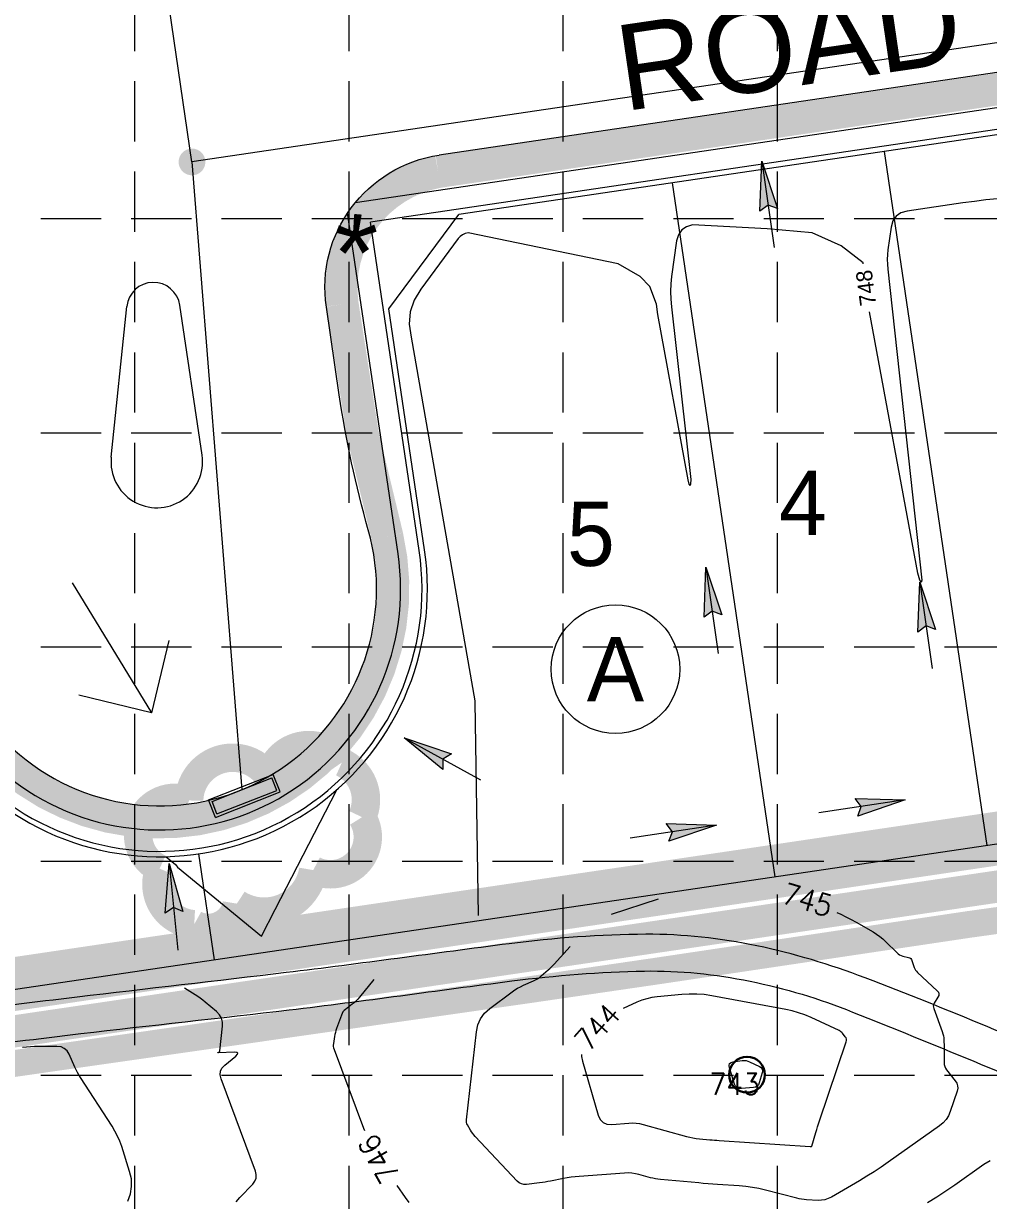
# Model space of a CAD drawing. Header units: feet. Extents: x 46644 to 49208, y 46045 to 47649.
# Drawn here: x 47425.1 to 47605.3, y 46503.5 to 46723.2 of the extents above; entities that cross this region are included whole.
import ezdxf
from ezdxf.enums import TextEntityAlignment as Align

# ---------------------------------------------------------------- set-up
doc = ezdxf.new("R2010")
doc.units = ezdxf.units.FT
doc.header["$MEASUREMENT"] = 0
doc.linetypes.add('DGN Style 3', pattern=[33.544038, 23.960027, -9.584011])
doc.linetypes.add('HIDDEN', pattern=[0.375, 0.25, -0.125])
doc.layers.get('0').update_dxf_attribs({"color": 1})
for name, color, linetype, lineweight in [('06213 - LEVE 12', 1, 'Continuous', 0), ('EC', 35, 'Continuous', 0), ('Level 11', 1, 'Continuous', 0), ('Level 13', 1, 'Continuous', 0), ('Level 15', 1, 'Continuous', 0), ('Level 29', 1, 'Continuous', 0), ('Level 4', 1, 'Continuous', 0), ('Level 45', 1, 'Continuous', 0), ('Level 52', 1, 'Continuous', 0), ('LIMITS OF DISTURBANCE', 1, 'HIDDEN', 0), ('PC', 35, 'Continuous', 0), ('STORM', 5, 'Continuous', 0)]:
    doc.layers.add(name, color=color, linetype=linetype, lineweight=lineweight)
for name, color, linetype in [('EROSION BLANKET', 84, 'Continuous'), ('GRID', 254, 'HIDDEN'), ('INLET PROTECTION', 5, 'Continuous'), ('LEGEND', 7, 'Continuous'), ('SILT FENCE', 200, 'Continuous')]:
    doc.layers.add(name, color=color, linetype=linetype)
doc.styles.get("Standard").update_dxf_attribs({"font": 'ARIAL.TTF'})
doc.styles.add('Style-STANDARD', font='STANDARD.shx')
doc.styles.add('Style-WORKING', font='WORKING.shx')
doc.styles.add('SURVEY', font='surveyor.shx')

msp = doc.modelspace()

# ---------------------------------------------------------------- hatches: boundary and pattern name
at = {"layer": 'Level 45', "linetype": 'Continuous', "lineweight": 0}
h = msp.add_hatch(color=5, dxfattribs=at)
edge = h.paths.add_edge_path()
edge.add_arc((47456.54, 46697.4), 2.5, 0, 360)
at = {"layer": 'Level 52', "linetype": 'Continuous', "lineweight": 0}
for points in [[(47565.88, 46688.69), (47564.1, 46689.36), (47562.57, 46688.21), (47562.92, 46697.55)], [(47555.46, 46612.86), (47553.68, 46613.54), (47552.15, 46612.38), (47552.5, 46621.72)], [(47595.39, 46610.07), (47593.61, 46610.75), (47592.07, 46609.59), (47592.43, 46618.93)], [(47505.01, 46586.89), (47503.4, 46585.87), (47503.4, 46583.95), (47496.14, 46589.84)], [(47580.86, 46575.25), (47581.52, 46577.04), (47580.35, 46578.56), (47589.7, 46578.28)], [(47545.61, 46570.55), (47546.27, 46572.34), (47545.1, 46573.86), (47554.45, 46573.58)], [(47454.85, 46557.43), (47453.1, 46558.18), (47451.52, 46557.1), (47452.28, 46566.42)]]:
    msp.add_hatch(color=7, dxfattribs=at).paths.add_polyline_path(points)

# ---------------------------------------------------------------- linework, layer by layer
at = {"color": 7, "linetype": 'Continuous', "lineweight": 0}
for p, q in [((47434.18, 46618.78), (47448.95, 46594.55)), ((47452.21, 46608.05), (47448.95, 46594.55)), ((47448.95, 46594.55), (47435.41, 46597.82))]:
    msp.add_line(p, q, dxfattribs=at)
at = {"layer": '06213 - LEVE 12', "color": 7, "linetype": 'Continuous', "lineweight": 0}
for p, q in [((47699.45, 46716.2), (47506.36, 46687.6)), ((47585.77, 46699.36), (47604.96, 46569.77)), ((47546.2, 46693.5), (47565.39, 46563.91)), ((47493.29, 46669.99), (47506.36, 46687.6)), ((47499.96, 46624.98), (47493.29, 46669.99)), ((47460.76, 46548.41), (47457.83, 46568.2))]:
    msp.add_line(p, q, dxfattribs=at)
msp.add_arc((47450.5, 46617.66), 50, 174.1369, 8.425, dxfattribs=at)
at = {"layer": 'EC', "color": 35, "linetype": 'DGN Style 3', "lineweight": 0}
for p, q in [((47534.85, 46556.92), (47543.66, 46559.83)), ((47576.97, 46557.26), (47577.67, 46556.94)), ((47577.67, 46556.94), (47578.66, 46556.47)), ((47578.66, 46556.47), (47579.63, 46555.96)), ((47579.63, 46555.96), (47580.59, 46555.43)), ((47580.59, 46555.43), (47583.71, 46553.63)), ((47583.71, 46553.63), (47584.35, 46553.23)), ((47584.35, 46553.23), (47584.97, 46552.79)), ((47584.97, 46552.79), (47585.55, 46552.32)), ((47585.55, 46552.32), (47586.1, 46551.8)), ((47586.1, 46551.8), (47588.14, 46549.77)), ((47524.14, 46547.58), (47527.18, 46550.88)), ((47588.14, 46549.77), (47588.39, 46549.55)), ((47588.39, 46549.55), (47588.66, 46549.37)), ((47588.66, 46549.37), (47588.96, 46549.23)), ((47523.62, 46547.05), (47523.88, 46547.31)), ((47523.88, 46547.31), (47524.14, 46547.58)), ((47588.96, 46549.23), (47589.28, 46549.12)), ((47589.28, 46549.12), (47590.36, 46548.85)), ((47590.36, 46548.85), (47590.57, 46548.77)), ((47590.57, 46548.77), (47590.75, 46548.65)), ((47590.75, 46548.65), (47590.88, 46548.49)), ((47590.88, 46548.49), (47590.98, 46548.28)), ((47590.98, 46548.28), (47591.4, 46547)), ((47521.06, 46544.88), (47521.42, 46545.12)), ((47521.42, 46545.12), (47521.75, 46545.4)), ((47521.75, 46545.4), (47523.07, 46546.54)), ((47523.07, 46546.54), (47523.35, 46546.79)), ((47523.35, 46546.79), (47523.62, 46547.05)), ((47591.4, 46547), (47591.51, 46546.74)), ((47591.51, 46546.74), (47591.65, 46546.49)), ((47591.65, 46546.49), (47591.81, 46546.27)), ((47591.81, 46546.27), (47592.01, 46546.06)), ((47592.01, 46546.06), (47595.68, 46542.65)), ((47457.12, 46541.89), (47455.15, 46543.15)), ((47490.5, 46544.77), (47487.83, 46541.45)), ((47516.31, 46542.42), (47516.82, 46542.78)), ((47516.82, 46542.78), (47517.34, 46543.1)), ((47517.34, 46543.1), (47517.88, 46543.4)), ((47517.88, 46543.4), (47518.44, 46543.66)), ((47518.44, 46543.66), (47520.3, 46544.48)), ((47520.3, 46544.48), (47520.69, 46544.66)), ((47520.69, 46544.66), (47521.06, 46544.88)), ((47457.61, 46541.57), (47457.12, 46541.89)), ((47458.09, 46541.23), (47457.61, 46541.57)), ((47458.56, 46540.88), (47458.09, 46541.23)), ((47459.01, 46540.51), (47458.56, 46540.88)), ((47461.11, 46538.74), (47459.01, 46540.51)), ((47487.18, 46540.73), (47486.83, 46540.41)), ((47487.52, 46541.08), (47487.18, 46540.73)), ((47487.83, 46541.45), (47487.52, 46541.08)), ((47512.16, 46539.33), (47516.31, 46542.42)), ((47540.52, 46540.85), (47539.61, 46540.48)), ((47541.45, 46541.14), (47540.52, 46540.85)), ((47542.41, 46541.35), (47541.45, 46541.14)), ((47543.38, 46541.49), (47542.41, 46541.35)), ((47547.98, 46541.94), (47543.38, 46541.49)), ((47549.39, 46542.03), (47547.98, 46541.94)), ((47550.79, 46542.02), (47549.39, 46542.03)), ((47552.18, 46541.91), (47550.79, 46542.02)), ((47553.58, 46541.7), (47552.18, 46541.91)), ((47567.42, 46539.14), (47553.58, 46541.7)), ((47595.84, 46541.42), (47595.14, 46540.3)), ((47595.68, 46542.65), (47595.91, 46542.37)), ((47595.99, 46541.75), (47595.84, 46541.42)), ((47595.91, 46542.37), (47596.01, 46542.07)), ((47596.01, 46542.07), (47595.99, 46541.75)), ((47461.66, 46538.17), (47461.11, 46538.74)), ((47484.56, 46538.42), (47484.43, 46538.11)), ((47484.73, 46538.69), (47484.56, 46538.42)), ((47484.94, 46538.94), (47484.73, 46538.69)), ((47485.19, 46539.16), (47484.94, 46538.94)), ((47486.45, 46540.11), (47485.19, 46539.16)), ((47486.83, 46540.41), (47486.45, 46540.11)), ((47510.44, 46537.41), (47511.18, 46538.44)), ((47511.18, 46538.44), (47512.16, 46539.33)), ((47539.61, 46540.48), (47537.05, 46539.31)), ((47568.63, 46538.87), (47567.42, 46539.14)), ((47569.82, 46538.53), (47568.63, 46538.87)), ((47570.99, 46538.12), (47569.82, 46538.53)), ((47595.02, 46540.06), (47594.96, 46539.81)), ((47594.96, 46539.81), (47594.97, 46539.56)), ((47594.97, 46539.56), (47595.04, 46539.3)), ((47595.14, 46540.3), (47595.02, 46540.06)), ((47595.04, 46539.3), (47596.63, 46535)), ((47462.02, 46537.52), (47461.66, 46538.17)), ((47462.21, 46536.79), (47462.02, 46537.52)), ((47462.21, 46536), (47462.21, 46536.79)), ((47484.43, 46538.11), (47483.55, 46535.62)), ((47509.65, 46534.95), (47509.93, 46536.25)), ((47509.93, 46536.25), (47510.44, 46537.41)), ((47572.13, 46537.63), (47570.99, 46538.12)), ((47577.4, 46535.19), (47572.13, 46537.63)), ((47461.72, 46531.41), (47462.21, 46536)), ((47483.15, 46534.07), (47482.95, 46532.77)), ((47483.23, 46534.46), (47483.15, 46534.07)), ((47483.32, 46534.85), (47483.23, 46534.46)), ((47483.42, 46535.24), (47483.32, 46534.85)), ((47483.55, 46535.62), (47483.42, 46535.24)), ((47507.79, 46518.51), (47509.65, 46534.95)), ((47577.57, 46535.1), (47577.4, 46535.19)), ((47577.72, 46534.99), (47577.57, 46535.1)), ((47577.86, 46534.87), (47577.72, 46534.99)), ((47577.98, 46534.73), (47577.86, 46534.87)), ((47578.53, 46534.04), (47577.98, 46534.73)), ((47578.67, 46533.83), (47578.53, 46534.04)), ((47596.63, 46535), (47596.76, 46534.62)), ((47596.76, 46534.62), (47596.85, 46534.24)), ((47596.85, 46534.24), (47596.91, 46533.85)), ((47425.65, 46532.13), (47424.91, 46532.07)), ((47426.39, 46532.17), (47425.65, 46532.13)), ((47427.13, 46532.2), (47426.39, 46532.17)), ((47427.88, 46532.21), (47427.13, 46532.2)), ((47431.33, 46532.24), (47427.88, 46532.21)), ((47432.08, 46532.15), (47431.33, 46532.24)), ((47432.7, 46531.88), (47432.08, 46532.15)), ((47433.2, 46531.43), (47432.7, 46531.88)), ((47482.95, 46532.77), (47482.92, 46532.5)), ((47482.92, 46532.5), (47482.93, 46532.22)), ((47482.93, 46532.22), (47482.98, 46531.96)), ((47482.98, 46531.96), (47483.06, 46531.69)), ((47573.71, 46518.34), (47578.69, 46533.11)), ((47578.74, 46533.6), (47578.67, 46533.83)), ((47578.69, 46533.11), (47578.75, 46533.36)), ((47578.75, 46533.36), (47578.74, 46533.6)), ((47596.91, 46533.85), (47596.94, 46533.45)), ((47596.94, 46533.45), (47596.99, 46532.14)), ((47596.99, 46532.14), (47597, 46531.86)), ((47597, 46531.86), (47597, 46531.58)), ((47433.59, 46530.79), (47433.2, 46531.43)), ((47434.66, 46528.4), (47433.59, 46530.79)), ((47461.38, 46531.05), (47461.39, 46531.08)), ((47461.4, 46531.04), (47461.38, 46531.05)), ((47461.39, 46531.08), (47461.43, 46531.11)), ((47461.46, 46531.03), (47461.4, 46531.04)), ((47461.43, 46531.11), (47461.62, 46531.25)), ((47464.44, 46531.14), (47461.46, 46531.03)), ((47461.62, 46531.25), (47461.66, 46531.28)), ((47461.66, 46531.28), (47461.69, 46531.32)), ((47461.69, 46531.32), (47461.71, 46531.36)), ((47461.71, 46531.36), (47461.72, 46531.41)), ((47462.65, 46528.76), (47464.7, 46530.45)), ((47464.89, 46531.11), (47464.44, 46531.14)), ((47464.7, 46530.45), (47465.02, 46530.77)), ((47465.08, 46530.99), (47464.89, 46531.11)), ((47465.02, 46530.77), (47465.08, 46530.99)), ((47483.06, 46531.69), (47488.55, 46516.99)), ((47529.3, 46530.76), (47529.28, 46530.37)), ((47529.28, 46530.37), (47529.44, 46529.52)), ((47529.44, 46529.52), (47532.41, 46519.42)), ((47557.62, 46529.38), (47559.29, 46529.61)), ((47559.29, 46529.61), (47559.64, 46529.63)), ((47559.64, 46529.63), (47559.99, 46529.6)), ((47559.99, 46529.6), (47560.32, 46529.52)), ((47560.32, 46529.52), (47560.65, 46529.39)), ((47597, 46531.02), (47596.98, 46529.22)), ((47597, 46531.58), (47597, 46531.3)), ((47597, 46531.3), (47597, 46531.02)), ((47434.9, 46527.9), (47434.66, 46528.4)), ((47435.15, 46527.4), (47434.9, 46527.9)), ((47435.43, 46526.92), (47435.15, 46527.4)), ((47461.79, 46526.93), (47461.85, 46527.6)), ((47461.85, 46527.6), (47462.13, 46528.21)), ((47462.13, 46528.21), (47462.65, 46528.76)), ((47556.83, 46528.69), (47556.93, 46529.03)), ((47556.9, 46528.26), (47556.83, 46528.69)), ((47557.85, 46525.22), (47556.9, 46528.26)), ((47556.93, 46529.03), (47557.19, 46529.26)), ((47557.19, 46529.26), (47557.62, 46529.38)), ((47560.65, 46529.39), (47562.48, 46528.51)), ((47562.48, 46528.51), (47562.8, 46528.29)), ((47562.8, 46528.29), (47563, 46528.02)), ((47563, 46528.02), (47563.07, 46527.69)), ((47563.07, 46527.69), (47563.02, 46527.3)), ((47596.98, 46529.22), (47597.01, 46528.85)), ((47597.01, 46528.85), (47597.1, 46528.5)), ((47597.1, 46528.5), (47597.24, 46528.16)), ((47597.24, 46528.16), (47597.45, 46527.85)), ((47597.45, 46527.85), (47599.07, 46525.83)), ((47435.72, 46526.44), (47435.43, 46526.92)), ((47441.63, 46517.33), (47435.72, 46526.44)), ((47461.96, 46526.2), (47461.79, 46526.93)), ((47468.38, 46508.97), (47461.96, 46526.2)), ((47558.04, 46524.82), (47557.85, 46525.22)), ((47562.47, 46525.43), (47562.32, 46525.08)), ((47563.02, 46527.3), (47562.47, 46525.43)), ((47599.07, 46525.83), (47599.35, 46525.38)), ((47599.35, 46525.38), (47599.5, 46524.91)), ((47558.31, 46524.54), (47558.04, 46524.82)), ((47558.68, 46524.39), (47558.31, 46524.54)), ((47559.12, 46524.37), (47558.68, 46524.39)), ((47561.41, 46524.56), (47559.12, 46524.37)), ((47561.79, 46524.64), (47561.41, 46524.56)), ((47562.09, 46524.81), (47561.79, 46524.64)), ((47562.32, 46525.08), (47562.09, 46524.81)), ((47599.41, 46523.91), (47598.11, 46520.06)), ((47599.52, 46524.42), (47599.41, 46523.91)), ((47599.5, 46524.91), (47599.52, 46524.42)), ((47507.78, 46518.27), (47507.79, 46518.51)), ((47532.41, 46519.42), (47532.77, 46518.61)), ((47532.77, 46518.61), (47533.31, 46518.05)), ((47597.34, 46518.57), (47596.79, 46517.95)), ((47597.78, 46519.27), (47597.34, 46518.57)), ((47598.11, 46520.06), (47597.78, 46519.27)), ((47442.16, 46516.44), (47441.63, 46517.33)), ((47442.64, 46515.51), (47442.16, 46516.44)), ((47488.55, 46516.99), (47488.73, 46516.56)), ((47507.81, 46518.03), (47507.78, 46518.27)), ((47507.88, 46517.8), (47507.81, 46518.03)), ((47507.98, 46517.58), (47507.88, 46517.8)), ((47508.57, 46516.58), (47507.98, 46517.58)), ((47508.76, 46516.28), (47508.57, 46516.58)), ((47533.31, 46518.05), (47534.03, 46517.74)), ((47534.03, 46517.74), (47534.91, 46517.69)), ((47534.91, 46517.69), (47538.1, 46517.93)), ((47538.1, 46517.93), (47538.78, 46517.95)), ((47538.78, 46517.95), (47539.46, 46517.91)), ((47539.46, 46517.91), (47540.12, 46517.82)), ((47540.12, 46517.82), (47540.79, 46517.67)), ((47540.79, 46517.67), (47548.88, 46515.44)), ((47573.02, 46516.16), (47573.19, 46516.7)), ((47573.19, 46516.7), (47573.35, 46517.25)), ((47573.35, 46517.25), (47573.53, 46517.8)), ((47573.53, 46517.8), (47573.71, 46518.34)), ((47596.13, 46517.4), (47586.55, 46510.61)), ((47596.79, 46517.95), (47596.13, 46517.4)), ((47443.05, 46514.56), (47442.64, 46515.51)), ((47443.41, 46513.57), (47443.05, 46514.56)), ((47508.96, 46515.99), (47508.76, 46516.28)), ((47509.18, 46515.71), (47508.96, 46515.99)), ((47509.41, 46515.45), (47509.18, 46515.71)), ((47517.23, 46507.11), (47509.41, 46515.45)), ((47548.88, 46515.44), (47549.47, 46515.29)), ((47549.47, 46515.29), (47550.07, 46515.17)), ((47550.07, 46515.17), (47550.67, 46515.07)), ((47550.67, 46515.07), (47551.28, 46515.01)), ((47551.28, 46515.01), (47553.26, 46514.83)), ((47553.26, 46514.83), (47553.69, 46514.79)), ((47553.69, 46514.79), (47554.12, 46514.75)), ((47554.12, 46514.75), (47554.54, 46514.72)), ((47554.54, 46514.72), (47554.97, 46514.69)), ((47554.97, 46514.69), (47571.96, 46513.57)), ((47572.29, 46513.64), (47573.02, 46516.16)), ((47444.9, 46508.91), (47443.41, 46513.57)), ((47571.96, 46513.57), (47572, 46513.57)), ((47572, 46513.57), (47572.03, 46513.57)), ((47572.03, 46513.57), (47572.07, 46513.57)), ((47572.07, 46513.57), (47572.11, 46513.57)), ((47572.11, 46513.57), (47572.22, 46513.58)), ((47572.22, 46513.58), (47572.25, 46513.59)), ((47572.25, 46513.59), (47572.27, 46513.6)), ((47572.27, 46513.6), (47572.28, 46513.61)), ((47572.28, 46513.61), (47572.29, 46513.64)), ((47586.55, 46510.61), (47585.24, 46509.71)), ((47598.96, 46506.42), (47604.37, 46510.25)), ((47604.37, 46510.25), (47605.56, 46510.97)), ((47445.22, 46507.49), (47444.9, 46508.91)), ((47468.28, 46507.07), (47468.51, 46507.67)), ((47468.54, 46508.3), (47468.38, 46508.97)), ((47468.51, 46507.67), (47468.54, 46508.3)), ((47525.89, 46507.55), (47523.5, 46507.08)), ((47526.62, 46507.69), (47525.89, 46507.55)), ((47527.35, 46507.8), (47526.62, 46507.69)), ((47528.09, 46507.89), (47527.35, 46507.8)), ((47528.83, 46507.95), (47528.09, 46507.89)), ((47537.31, 46508.59), (47528.83, 46507.95)), ((47537.99, 46508.61), (47537.31, 46508.59)), ((47538.66, 46508.57), (47537.99, 46508.61)), ((47539.33, 46508.48), (47538.66, 46508.57)), ((47539.99, 46508.32), (47539.33, 46508.48)), ((47542.14, 46507.73), (47539.99, 46508.32)), ((47542.61, 46507.62), (47542.14, 46507.73)), ((47543.07, 46507.52), (47542.61, 46507.62)), ((47543.54, 46507.45), (47543.07, 46507.52)), ((47582.57, 46507.99), (47581.2, 46507.17)), ((47583.91, 46508.84), (47582.57, 46507.99)), ((47585.24, 46509.71), (47583.91, 46508.84)), ((47445.05, 46504.69), (47445.27, 46506.08)), ((47445.27, 46506.08), (47445.22, 46507.49)), ((47465.47, 46504.02), (47467.87, 46506.52)), ((47467.87, 46506.52), (47468.28, 46507.07)), ((47494.79, 46506.25), (47496.34, 46504.03)), ((47517.62, 46506.78), (47517.23, 46507.11)), ((47518.04, 46506.56), (47517.62, 46506.78)), ((47518.5, 46506.46), (47518.04, 46506.56)), ((47519, 46506.47), (47518.5, 46506.46)), ((47521.44, 46506.76), (47519, 46506.47)), ((47521.96, 46506.82), (47521.44, 46506.76)), ((47522.48, 46506.9), (47521.96, 46506.82)), ((47522.99, 46506.99), (47522.48, 46506.9)), ((47523.5, 46507.08), (47522.99, 46506.99)), ((47544.02, 46507.39), (47543.54, 46507.45)), ((47551.15, 46506.74), (47544.02, 46507.39)), ((47552.02, 46506.67), (47551.15, 46506.74)), ((47552.9, 46506.6), (47552.02, 46506.67)), ((47553.77, 46506.53), (47552.9, 46506.6)), ((47554.64, 46506.47), (47553.77, 46506.53)), ((47558.71, 46506.2), (47554.64, 46506.47)), ((47559.95, 46506.09), (47558.71, 46506.2)), ((47561.18, 46505.92), (47559.95, 46506.09)), ((47562.41, 46505.69), (47561.18, 46505.92)), ((47563.62, 46505.41), (47562.41, 46505.69)), ((47569.45, 46503.88), (47563.62, 46505.41)), ((47581.2, 46507.17), (47575.94, 46504.11)), ((47597.3, 46505.26), (47598.96, 46506.42)), ((47444.55, 46503.32), (47445.05, 46504.69)), ((47464.8, 46503.22), (47465.47, 46504.02)), ((47496.34, 46504.03), (47497, 46503.11)), ((47569.91, 46503.77), (47569.45, 46503.88)), ((47570.36, 46503.69), (47569.91, 46503.77)), ((47570.82, 46503.64), (47570.36, 46503.69)), ((47571.29, 46503.6), (47570.82, 46503.64)), ((47573.46, 46503.5), (47571.29, 46503.6)), ((47574.11, 46503.51), (47573.46, 46503.5)), ((47574.74, 46503.62), (47574.11, 46503.51)), ((47575.35, 46503.82), (47574.74, 46503.62)), ((47575.94, 46504.11), (47575.35, 46503.82)), ((47593.89, 46503.07), (47595.6, 46504.15)), ((47595.6, 46504.15), (47597.3, 46505.26))]:
    msp.add_line(p, q, dxfattribs=at)
at = {"layer": 'EROSION BLANKET', "linetype": 'Continuous', "lineweight": 0, "const_width": 6}
msp.add_lwpolyline([(47742.7, 46585.8), (47725.33, 46705.2, 0.408164), (47700.71, 46724.86), (47502.5, 46695.54, 0.402813), (47484.65, 46670.83), (47488.4, 46646.66), (47493.01, 46627.5, -1.233437), (47407.69, 46625.89), (47411.44, 46644.21), (47454.33, 47061.01, 0.408453), (47435.94, 47085.61), (47414.55, 47087.51), (47389.67, 47087.46, -1.038547), (47397.06, 47176.26), (47415.84, 47174.24), (47888.65, 47175.75)], format="xyb", dxfattribs=at)
at = {"layer": 'GRID', "color": 252, "linetype": 'HIDDEN', "lineweight": 0, "ltscale": 45}
for p, q in [((47445.8, 47606.85), (47445.8, 46206.68)), ((47485.8, 47606.85), (47485.8, 46206.68)), ((47525.8, 47606.85), (47525.8, 46206.68)), ((47565.8, 47606.85), (47565.8, 46206.68)), ((46685.8, 46686.85), (49165.8, 46686.85)), ((46685.8, 46646.85), (49165.8, 46646.85)), ((46685.8, 46606.85), (49165.8, 46606.85)), ((46685.8, 46566.85), (49165.8, 46566.85)), ((46685.8, 46526.85), (49165.8, 46526.85))]:
    msp.add_line(p, q, dxfattribs=at)
at = {"layer": 'INLET PROTECTION', "color": 7, "linetype": 'Continuous', "lineweight": 30}
msp.add_circle((47560.18, 46526.96), 3.35, dxfattribs=at)
at = {"layer": 'LEGEND', "color": 170, "ltscale": 100, "const_width": 5.31}
msp.add_lwpolyline([(47479.19, 46565.17, 0.520567), (47479.19, 46565.17, 0.765195), (47488.3, 46575.06, 0.417879), (47484.54, 46585.27, 0.6649), (47470.96, 46582.4, 0.744833), (47456.01, 46578.17, 0.975642), (47450.49, 46565.45, 0.520567), (47456.96, 46555.06, 0.520567), (47464.92, 46558.91, 0.540264), (47479.19, 46565.17)], format="xyb", close=True, dxfattribs=at)
at = {"layer": 'Level 11', "color": 7, "linetype": 'Continuous', "lineweight": 0}
msp.add_circle((47535.61, 46602.69), 12, dxfattribs=at)
msp.add_circle((47535.61, 46602.69), 12, dxfattribs=at)
at = {"layer": 'Level 13', "color": 7, "linetype": 'Continuous', "lineweight": 0}
for p, q in [((47699.75, 46727.87), (47502.69, 46698.68)), ((47441.47, 46642.26), (47444.36, 46670.42)), ((47458.43, 46642.64), (47454.28, 46670.64)), ((47484.05, 46653.92), (47481.63, 46670.29))]:
    msp.add_line(p, q, dxfattribs=at)
at = {"layer": 'Level 13', "color": 7, "linetype": 'Continuous', "lineweight": 0, "extrusion": (0, 0, -1)}
for centre, radius, start, end in [((-47506.36, 46673.95), 25, 351.575, 81.575), ((-47681.89, 46683.22), 200, 344.1807, 351.575)]:
    msp.add_arc(centre, radius, start, end, dxfattribs=at)
at = {"layer": 'Level 13', "color": 7, "linetype": 'Continuous', "lineweight": 0}
for centre, radius, start, end in [((47449.33, 46669.91), 5, 8.425, 174.1369), ((47449.97, 46641.38), 8.55, 174.1369, 8.425), ((47450.5, 46617.66), 40.5, 166.7426, 15.8193)]:
    msp.add_arc(centre, radius, start, end, dxfattribs=at)
at = {"layer": 'Level 15', "color": 7, "linetype": 'Continuous', "lineweight": 0}
for p, q in [((47717.34, 46723.9), (47487.01, 46689.79)), ((47715.63, 46719.6), (47489.89, 46686.17)), ((47495.02, 46624.25), (47485.59, 46687.87)), ((47498.97, 46624.84), (47489.89, 46686.17))]:
    msp.add_line(p, q, dxfattribs=at)
for radius in [49, 45]:
    msp.add_arc((47450.5, 46617.66), radius, 174.1369, 8.425, dxfattribs=at)
for points, knots in [([(48035.83, 46412.86), (48035.78, 46412.91), (48035.72, 46412.96), (48035.67, 46413.01), (48019.02, 46417.19), (48002.37, 46421.38), (47985.72, 46425.57), (47974.9, 46428.29), (47966.46, 46436.75), (47957.21, 46443.08), (47955.41, 46444.31), (47953.58, 46445.45), (47951.94, 46446.89), (47951.69, 46447.11), (47951.46, 46447.35), (47951.23, 46447.58), (47950.73, 46448.1), (47950.21, 46448.59), (47949.76, 46449.15), (47949.22, 46449.84), (47948.72, 46450.55), (47948.21, 46451.26), (47947.37, 46452.41), (47946.61, 46453.61), (47945.74, 46454.74), (47944.67, 46456.12), (47943.24, 46457.18), (47941.87, 46458.26), (47938.46, 46460.96), (47934.94, 46463.5), (47931.54, 46466.21), (47928.18, 46468.9), (47925.01, 46471.82), (47921.63, 46474.5), (47921.03, 46474.98), (47920.38, 46475.38), (47919.71, 46475.77), (47918.75, 46476.32), (47917.77, 46476.83), (47916.72, 46477.18), (47916, 46477.42), (47915.28, 46477.62), (47914.55, 46477.81), (47914.08, 46477.94), (47913.61, 46478.02), (47913.15, 46478.15), (47912.31, 46478.4), (47911.51, 46478.74), (47910.76, 46479.18), (47910.6, 46479.28), (47910.43, 46479.38), (47910.26, 46479.49), (47902.7, 46484.09), (47895.25, 46488.83), (47887.63, 46493.38), (47875.43, 46500.66), (47861.66, 46504.84), (47848.21, 46509.41), (47844.12, 46510.81), (47839.9, 46511.78), (47835.83, 46513.18), (47832.21, 46514.42), (47828.82, 46516.18), (47825.17, 46517.51), (47819.4, 46519.62), (47813.47, 46521.22), (47807.5, 46521.82), (47798.63, 46522.7), (47789.45, 46521.16), (47780.62, 46519.47), (47767.53, 46516.98), (47755.43, 46509.83), (47742.19, 46508.54), (47728.75, 46507.24), (47715.1, 46507.76), (47701.62, 46508.78), (47692.76, 46509.45), (47683.93, 46510.23), (47675.12, 46511.8), (47661.34, 46514.26), (47647.79, 46517.48), (47634.9, 46522.89), (47632.33, 46523.97), (47629.89, 46525.24), (47627.35, 46526.35), (47612.44, 46532.89), (47597.72, 46539.16), (47582.26, 46545.04), (47569.03, 46550.07), (47555.16, 46553.26), (47541.3, 46553.18), (47532.79, 46553.13), (47524.21, 46552.49), (47515.74, 46551.41), (47501.87, 46549.65), (47488.02, 46547.68), (47474.14, 46546.02), (47461.12, 46544.47), (47448.09, 46542.99), (47435.07, 46541.44), (47419.29, 46539.56), (47403.55, 46537.45), (47387.79, 46535.35), (47375.05, 46533.66), (47362.56, 46530.79), (47350.07, 46527.45), (47335.94, 46523.68), (47322.23, 46518.26), (47310.21, 46509.86), (47300.33, 46502.95), (47291.46, 46495.05), (47281.77, 46488.09), (47272.48, 46481.42), (47263.34, 46474.54), (47253.68, 46468.37), (47243.98, 46462.17), (47234.04, 46456.38), (47223.92, 46450.93)], [0, 0, 0, 0, 0.5, 0.5, 0.5, 0.529499, 0.529499, 0.529499, 0.548662, 0.548662, 0.548662, 0.552382, 0.552382, 0.552382, 0.552954, 0.552954, 0.552954, 0.554186, 0.554186, 0.554186, 0.555682, 0.555682, 0.555682, 0.558126, 0.558126, 0.558126, 0.561121, 0.561121, 0.561121, 0.568588, 0.568588, 0.568588, 0.57599, 0.57599, 0.57599, 0.577306, 0.577306, 0.577306, 0.579201, 0.579201, 0.579201, 0.580497, 0.580497, 0.580497, 0.581321, 0.581321, 0.581321, 0.582808, 0.582808, 0.582808, 0.583144, 0.583144, 0.583144, 0.598353, 0.598353, 0.598353, 0.622727, 0.622727, 0.622727, 0.630138, 0.630138, 0.630138, 0.636731, 0.636731, 0.636731, 0.647148, 0.647148, 0.647148, 0.662601, 0.662601, 0.662601, 0.685479, 0.685479, 0.685479, 0.708716, 0.708716, 0.708716, 0.723993, 0.723993, 0.723993, 0.747889, 0.747889, 0.747889, 0.752642, 0.752642, 0.752642, 0.780601, 0.780601, 0.780601, 0.804518, 0.804518, 0.804518, 0.819191, 0.819191, 0.819191, 0.843215, 0.843215, 0.843215, 0.865743, 0.865743, 0.865743, 0.893048, 0.893048, 0.893048, 0.915122, 0.915122, 0.915122, 0.940074, 0.940074, 0.940074, 0.96059, 0.96059, 0.96059, 0.980242, 0.980242, 0.980242, 1, 1, 1, 1]), ([(47223.92, 46443.13), (47224.49, 46443.43), (47225.06, 46443.73), (47225.63, 46444.03), (47236.45, 46449.79), (47247.05, 46455.93), (47257.42, 46462.51), (47267.24, 46468.75), (47276.52, 46475.74), (47285.94, 46482.52), (47295.46, 46489.37), (47304.09, 46497.24), (47313.81, 46504.03), (47325.23, 46512), (47338.25, 46517.11), (47351.64, 46520.7), (47363.9, 46523.99), (47376.15, 46526.83), (47388.65, 46528.52), (47404.35, 46530.65), (47420.03, 46532.79), (47435.76, 46534.63), (47448.74, 46536.14), (47461.73, 46537.54), (47474.71, 46539.07), (47488.57, 46540.7), (47502.39, 46542.7), (47516.25, 46544.46), (47524.46, 46545.5), (47532.77, 46546.19), (47541.01, 46546.32), (47554.17, 46546.52), (47567.51, 46543.61), (47579.9, 46538.67), (47595.04, 46532.63), (47609.79, 46526.5), (47624.62, 46520.14), (47634.83, 46515.77), (47645.02, 46511.39), (47655.22, 46506.98), (47655.45, 46506.88), (47655.68, 46506.78), (47655.91, 46506.67), (47656.57, 46506.35), (47657.12, 46505.84), (47657.76, 46505.48), (47658.33, 46505.16), (47658.91, 46504.87), (47659.52, 46504.63), (47660.59, 46504.22), (47661.66, 46503.89), (47662.78, 46503.68), (47667.81, 46502.77), (47672.85, 46501.97), (47677.93, 46501.4), (47681.56, 46500.99), (47685.19, 46500.62), (47688.83, 46500.25), (47689.38, 46500.2), (47689.94, 46500.15), (47690.5, 46500.12), (47691.22, 46500.09), (47691.94, 46500.21), (47692.66, 46500.33), (47694.04, 46500.57), (47695.37, 46500.98), (47696.74, 46501.18), (47698.05, 46501.38), (47699.38, 46501.5), (47700.69, 46501.68), (47700.95, 46501.72), (47701.21, 46501.78), (47701.47, 46501.82), (47715.28, 46503.86), (47729.59, 46499.96), (47743.41, 46501.79), (47756.61, 46503.54), (47768.82, 46510.22), (47781.94, 46512.74), (47790.06, 46514.29), (47798.47, 46515.69), (47806.61, 46514.95), (47811.95, 46514.47), (47817.26, 46513.07), (47822.41, 46511.18), (47826.12, 46509.82), (47829.55, 46508.02), (47833.23, 46506.75), (47837.66, 46505.23), (47842.21, 46504.05), (47846.66, 46502.55), (47859.41, 46498.24), (47872.18, 46494.04), (47884.09, 46487.53), (47895.97, 46481.03), (47906.62, 46472.97), (47917.43, 46465), (47929.48, 46456.13), (47940.93, 46446.6), (47952.98, 46437.69), (47962.4, 46430.73), (47971.48, 46422.25), (47982.78, 46419.31), (47999.48, 46414.97), (48016.19, 46410.63), (48032.9, 46406.28), (48032.96, 46406.29), (48033.01, 46406.3), (48033.07, 46406.3)], [0, 0, 0, 0, 0.00111, 0.00111, 0.00111, 0.022217, 0.022217, 0.022217, 0.042218, 0.042218, 0.042218, 0.062425, 0.062425, 0.062425, 0.086159, 0.086159, 0.086159, 0.107868, 0.107868, 0.107868, 0.135141, 0.135141, 0.135141, 0.157642, 0.157642, 0.157642, 0.181686, 0.181686, 0.181686, 0.195942, 0.195942, 0.195942, 0.218695, 0.218695, 0.218695, 0.246478, 0.246478, 0.246478, 0.265599, 0.265599, 0.265599, 0.266033, 0.266033, 0.266033, 0.2673, 0.2673, 0.2673, 0.26842, 0.26842, 0.26842, 0.270367, 0.270367, 0.270367, 0.27916, 0.27916, 0.27916, 0.285451, 0.285451, 0.285451, 0.286415, 0.286415, 0.286415, 0.287663, 0.287663, 0.287663, 0.290054, 0.290054, 0.290054, 0.29234, 0.29234, 0.29234, 0.292797, 0.292797, 0.292797, 0.316871, 0.316871, 0.316871, 0.339864, 0.339864, 0.339864, 0.354079, 0.354079, 0.354079, 0.363402, 0.363402, 0.363402, 0.370116, 0.370116, 0.370116, 0.378192, 0.378192, 0.378192, 0.401344, 0.401344, 0.401344, 0.424441, 0.424441, 0.424441, 0.450178, 0.450178, 0.450178, 0.470272, 0.470272, 0.470272, 0.5, 0.5, 0.5, 1, 1, 1, 1])]:
    msp.add_open_spline(points, degree=3, knots=knots, dxfattribs=at)
at = {"layer": 'Level 29', "color": 34, "linetype": 'Continuous', "lineweight": 0, "const_width": 10, "flags": 128}
msp.add_lwpolyline([(47727.4, 46626.51), (47732.85, 46589.72), (47353.3, 46533.51)], dxfattribs=at)
msp.add_lwpolyline([(47727.4, 46626.51), (47732.85, 46589.72), (47353.3, 46533.51)], dxfattribs=at)
at = {"layer": 'Level 4', "color": 7, "linetype": 'Continuous', "lineweight": 0}
msp.add_line((47733.98, 46588.88), (47258.36, 46518.43), dxfattribs=at)
at = {"layer": 'Level 45', "color": 7, "linetype": 'Continuous', "lineweight": 0}
for p, q in [((47562.92, 46697.55), (47565.23, 46681.44)), ((47552.5, 46621.72), (47554.82, 46605.61)), ((47592.43, 46618.93), (47594.74, 46602.83)), ((47496.14, 46589.84), (47510.41, 46582.02)), ((47589.7, 46578.28), (47573.61, 46575.84)), ((47554.45, 46573.58), (47538.36, 46571.14)), ((47452.28, 46566.42), (47453.88, 46550.22))]:
    msp.add_line(p, q, dxfattribs=at)
at = {"layer": 'Level 45', "color": 5, "linetype": 'Continuous', "lineweight": 0}
for p, q in [((47459.63, 46578.27), (47471.72, 46583.03)), ((47460.28, 46577.98), (47471.44, 46582.38)), ((47472.36, 46580.05), (47471.44, 46582.38)), ((47473, 46579.77), (47471.72, 46583.03)), ((47461.19, 46575.66), (47472.36, 46580.05)), ((47460.91, 46575.01), (47459.63, 46578.27)), ((47461.19, 46575.66), (47460.28, 46577.98)), ((47460.91, 46575.01), (47473, 46579.77))]:
    msp.add_line(p, q, dxfattribs=at)
at = {"layer": 'Level 52', "color": 7, "linetype": 'Continuous', "lineweight": 0, "flags": 128}
for points in [[(47565.88, 46688.69), (47564.1, 46689.36), (47562.57, 46688.21), (47562.92, 46697.55)], [(47555.46, 46612.86), (47553.68, 46613.54), (47552.15, 46612.38), (47552.5, 46621.72)], [(47595.39, 46610.07), (47593.61, 46610.75), (47592.07, 46609.59), (47592.43, 46618.93)], [(47505.01, 46586.89), (47503.4, 46585.87), (47503.4, 46583.95), (47496.14, 46589.84)], [(47580.86, 46575.25), (47581.52, 46577.04), (47580.35, 46578.56), (47589.7, 46578.28)], [(47545.61, 46570.55), (47546.27, 46572.34), (47545.1, 46573.86), (47554.45, 46573.58)], [(47454.85, 46557.43), (47453.1, 46558.18), (47451.52, 46557.1), (47452.28, 46566.42)]]:
    msp.add_lwpolyline(points, close=True, dxfattribs=at)
at = {"layer": 'LIMITS OF DISTURBANCE', "color": 1, "linetype": 'HIDDEN', "lineweight": 0, "ltscale": 100, "const_width": 5}
msp.add_lwpolyline([(47302.26, 47079.06), (47251.96, 46554.52), (47235.94, 46555.74), (47229.75, 46491.61), (47258.66, 46504.09), (47261.76, 46504.52), (47263.78, 46504.84), (47266.88, 46505.26), (47268.91, 46505.69), (47263.78, 46504.84), (47268.91, 46505.69), (47332.12, 46514.98), (47360.54, 46519.1), (47401.97, 46525.99), (47518.93, 46542.75), (47543.38, 46546.32), (47601.6, 46555.02), (47728.68, 46572.71), (47759.36, 46376.71), (47724.95, 46365.38), (47739.21, 46270.56), (47774.34, 46267.65)], dxfattribs=at)
at = {"layer": 'PC', "color": 35, "linetype": 'Continuous', "lineweight": 0, "flags": 128}
for points in [[(47606.98, 46690.52), (47604.8, 46690.3), (47602.63, 46690.04), (47600.46, 46689.74), (47590.06, 46688.2), (47588.91, 46687.87), (47588.03, 46687.27), (47587.43, 46686.39), (47587.1, 46685.23), (47586.49, 46681.01), (47586.39, 46680.11), (47586.36, 46679.21), (47586.39, 46678.3), (47586.49, 46677.4), (47592.84, 46619.33), (47592.69, 46618.85), (47592.43, 46619.28), (47592.06, 46620.63), (47583.04, 46669.43)], [(47581.86, 46678.35), (47581.85, 46678.54), (47577.76, 46681.76), (47572.37, 46684.18), (47563.93, 46684.9), (47550.02, 46685.64), (47548.86, 46685.31), (47547.98, 46684.7), (47547.37, 46683.82), (47547.04, 46682.66), (47546.08, 46676.04), (47545.93, 46674.62), (47545.88, 46673.2), (47545.93, 46671.78), (47546.09, 46670.36), (47549.67, 46638.11), (47549.65, 46637.27), (47549.55, 46636.98), (47549.4, 46637.24), (47549.18, 46638.05), (47543.53, 46668.9), (47543.29, 46670.85), (47542.03, 46674.13), (47540.23, 46676.02), (47536.1, 46678.35), (47508.08, 46684.18), (47507.54, 46684.05), (47507.05, 46683.82), (47506.63, 46683.5), (47506.26, 46683.09), (47499.25, 46673.65), (47498.01, 46671.57), (47497.3, 46669.39), (47497.11, 46667.1), (47497.44, 46664.7), (47509.34, 46596.77), (47509.36, 46596.57), (47509.95, 46556.68)], [(47472.09, 46557.8), (47483.59, 46580.17)], [(47451.74, 46567.67), (47453.43, 46566.19), (47453.66, 46565.96), (47453.86, 46565.72), (47469.53, 46552.82), (47472.09, 46557.8)]]:
    msp.add_lwpolyline(points, dxfattribs=at)
at = {"layer": 'SILT FENCE', "linetype": 'Continuous', "lineweight": 0, "const_width": 6}
msp.add_lwpolyline([(47735.15, 46580.98), (47256.37, 46510.45)], dxfattribs=at)
at = {"layer": 'STORM', "color": 5, "linetype": 'Continuous', "lineweight": 0}
for p, q in [((47730.53, 46737.99), (47456.54, 46697.4)), ((47456.54, 46697.4), (47452.31, 46725.99)), ((47456.54, 46697.4), (47465.86, 46580.18))]:
    msp.add_line(p, q, dxfattribs=at)

# ---------------------------------------------------------------- texts
at = {"color": 7, "linetype": 'Continuous', "lineweight": 0, "insert": (47537.23, 46706.63), "char_height": 16, "attachment_point": 7, "rotation": 8.3253, "line_spacing_factor": 0.722892}
msp.add_mtext('ROAD D', dxfattribs=at)
at = {"layer": 'EC', "color": 35, "linetype": 'DGN Style 3', "lineweight": 0, "style": 'Style-STANDARD'}
for s, rotation, p in [('745', 343.2964, (47571.45, 46559.61)), ('744', 47.8395, (47532.25, 46535.89)), ('746', 120.4666, (47491.41, 46511.21))]:
    msp.add_text(s, height=4, rotation=rotation, dxfattribs=at).set_placement(p, align=Align.MIDDLE_CENTER)
msp.add_text('743', height=4, dxfattribs=at).set_placement((47557.85, 46525.22), align=Align.MIDDLE_CENTER)
at = {"layer": 'Level 11', "color": 7, "linetype": 'Continuous', "lineweight": 0, "char_height": 12, "attachment_point": 5, "line_spacing_factor": 0.722892, "style": 'SURVEY'}
for s, insert in [('\\FENGINEERING.shx;4', (47570.6, 46633.74)), ('\\FENGINEERING.shx;4', (47570.6, 46633.74)), ('\\FENGINEERING.shx;5', (47531.03, 46627.88)), ('\\FENGINEERING.shx;5', (47531.03, 46627.88)), ('\\FENGINEERING.shx;A', (47535.61, 46602.69)), ('\\FENGINEERING.shx;A', (47535.61, 46602.69))]:
    msp.add_mtext(s, dxfattribs=dict(at, insert=insert))
at = {"layer": 'Level 15', "color": 7, "linetype": 'Continuous', "lineweight": 0, "style": 'Style-WORKING'}
msp.add_text('*', height=15, rotation=141.8829, dxfattribs=at).set_placement((47489.29, 46686.54), align=Align.MIDDLE_CENTER)
at = {"layer": 'PC', "color": 35, "linetype": 'Continuous', "lineweight": 0, "style": 'Style-WORKING'}
msp.add_text('748', height=3, rotation=97.5193, dxfattribs=at).set_placement((47582.38, 46673.88), align=Align.MIDDLE_CENTER)

doc.saveas('drawing.dxf')
